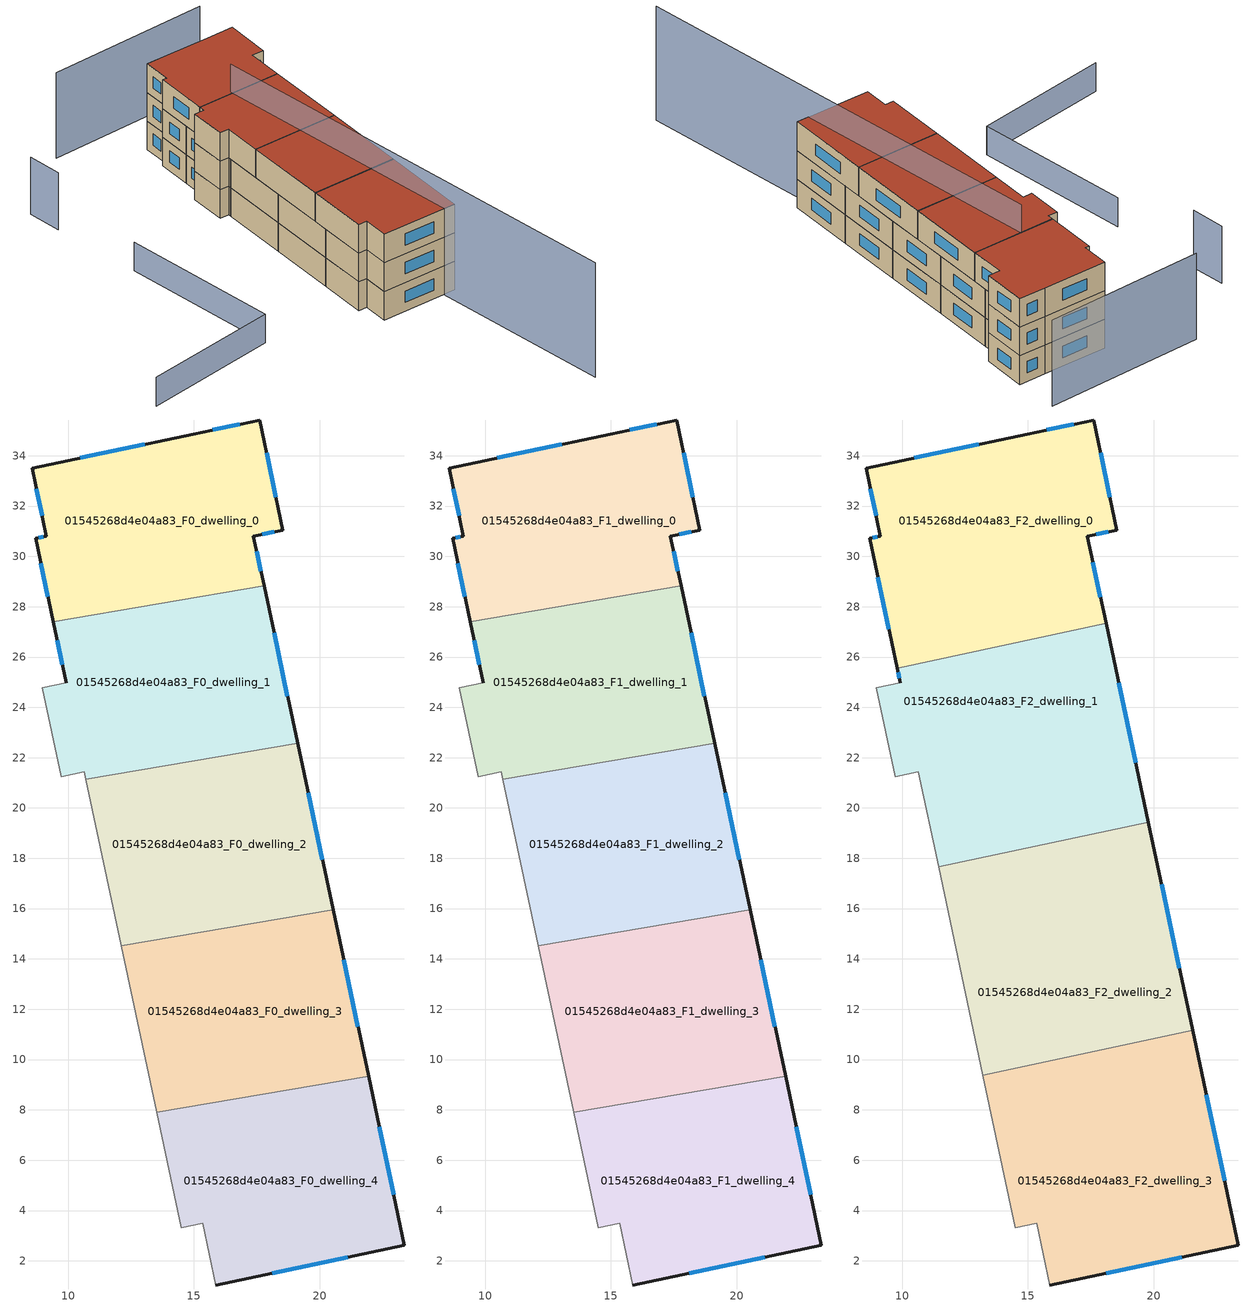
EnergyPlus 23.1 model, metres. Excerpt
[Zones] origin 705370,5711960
01545268d4e04a83_F0_dwelling_0
 floor ground (EU_floor_Construction): 17.61,35.42 18.54,31.05 17.36,30.8 17.79,28.82 9.41,27.4 8.7,30.72 9.14,30.8 8.56,33.51 14.96,34.86 z0
 wall outside (EU_wall_Construction): 17.79,28.82 17.36,30.8 18.54,31.05 17.61,35.42 14.96,34.86 8.56,33.51 9.14,30.8 8.7,30.72 9.41,27.4 z0:3
 wall to 01545268d4e04a83_F0_dwelling_1 (EU_wall_Construction): 9.41,27.4 17.79,28.82 z0:3
 window (EU_Window_Construction): 17.66,29.42 17.49,30.21 / 8.92,29.72 9.2,28.39 / 9.01,30.78 8.83,30.74 / 8.74,32.7 8.97,31.61 / 13.05,34.45 10.48,33.91 / 16.82,35.25 15.76,35.02 / 18.26,32.36 17.89,34.11 / 17.72,30.87 18.19,30.97 z0.9:2.1
01545268d4e04a83_F0_dwelling_1
 floor ground (EU_floor_Construction): 17.79,28.82 19.12,22.58 10.71,21.15 10.64,21.44 9.72,21.25 8.97,24.78 9.92,24.97 9.41,27.4 z0
 wall outside (EU_wall_Construction): 9.41,27.4 9.92,24.97 / 19.12,22.58 17.79,28.82 z0:3
 wall adiabatic (EU_wall_Construction): 9.92,24.97 8.97,24.78 9.72,21.25 10.64,21.44 10.71,21.15 z0:3
 wall to 01545268d4e04a83_F0_dwelling_2 (EU_wall_Construction): 10.71,21.15 19.12,22.58 z0:3
 window (EU_Window_Construction): 9.56,26.67 9.77,25.7 / 18.72,24.45 18.18,26.95 z0.9:2.1
01545268d4e04a83_F0_dwelling_2
 floor ground (EU_floor_Construction): 19.12,22.58 20.53,15.95 12.11,14.52 10.71,21.15 z0
 wall outside (EU_wall_Construction): 20.53,15.95 19.12,22.58 z0:3
 wall to 01545268d4e04a83_F0_dwelling_3 (EU_wall_Construction): 12.11,14.52 20.53,15.95 z0:3
 wall adiabatic (EU_wall_Construction): 10.71,21.15 12.11,14.52 z0:3
 window (EU_Window_Construction): 20.11,17.94 19.54,20.59 z0.9:2.1
01545268d4e04a83_F0_dwelling_3
 floor ground (EU_floor_Construction): 20.53,15.95 21.94,9.33 13.52,7.9 12.11,14.52 z0
 wall outside (EU_wall_Construction): 21.94,9.33 20.53,15.95 z0:3
 wall to 01545268d4e04a83_F0_dwelling_4 (EU_wall_Construction): 13.52,7.9 21.94,9.33 z0:3
 wall adiabatic (EU_wall_Construction): 12.11,14.52 13.52,7.9 z0:3
 window (EU_Window_Construction): 21.52,11.31 20.95,13.97 z0.9:2.1
01545268d4e04a83_F0_dwelling_4
 floor ground (EU_floor_Construction): 21.94,9.33 23.37,2.62 15.87,1.04 15.34,3.5 14.5,3.32 13.52,7.9 z0
 wall outside (EU_wall_Construction): 15.87,1.04 23.37,2.62 21.94,9.33 z0:3
 wall adiabatic (EU_wall_Construction): 13.52,7.9 14.5,3.32 15.34,3.5 15.87,1.04 z0:3
 window (EU_Window_Construction): 22.94,4.63 22.37,7.32 / 18.11,1.51 21.12,2.15 z0.9:2.1
01545268d4e04a83_F1_dwelling_0
 floor to 01545268d4e04a83_F0_dwelling_0 (EU_floor_Construction): 17.61,35.42 18.54,31.05 17.36,30.8 17.79,28.82 9.41,27.4 8.7,30.72 9.14,30.8 8.56,33.51 14.96,34.86 z3
 wall outside (EU_wall_Construction): 17.79,28.82 17.36,30.8 18.54,31.05 17.61,35.42 14.96,34.86 8.56,33.51 9.14,30.8 8.7,30.72 9.41,27.4 z3:6
 wall to 01545268d4e04a83_F1_dwelling_1 (EU_wall_Construction): 9.41,27.4 17.79,28.82 z3:6
 window (EU_Window_Construction): 17.66,29.42 17.49,30.21 / 8.92,29.72 9.2,28.39 / 9.01,30.78 8.83,30.74 / 8.74,32.7 8.97,31.61 / 13.05,34.45 10.48,33.91 / 16.82,35.25 15.76,35.02 / 18.26,32.36 17.89,34.11 / 17.72,30.87 18.19,30.97 z3.9:5.1
01545268d4e04a83_F1_dwelling_1
 floor to 01545268d4e04a83_F0_dwelling_1 (EU_floor_Construction): 17.79,28.82 19.12,22.58 10.71,21.15 10.64,21.44 9.72,21.25 8.97,24.78 9.92,24.97 9.41,27.4 z3
 wall outside (EU_wall_Construction): 9.41,27.4 9.92,24.97 / 19.12,22.58 17.79,28.82 z3:6
 wall adiabatic (EU_wall_Construction): 9.92,24.97 8.97,24.78 9.72,21.25 10.64,21.44 10.71,21.15 z3:6
 wall to 01545268d4e04a83_F1_dwelling_2 (EU_wall_Construction): 10.71,21.15 19.12,22.58 z3:6
 window (EU_Window_Construction): 9.56,26.67 9.77,25.7 / 18.72,24.45 18.18,26.95 z3.9:5.1
01545268d4e04a83_F1_dwelling_2
 floor to 01545268d4e04a83_F0_dwelling_2 (EU_floor_Construction): 19.12,22.58 20.53,15.95 12.11,14.52 10.71,21.15 z3
 wall outside (EU_wall_Construction): 20.53,15.95 19.12,22.58 z3:6
 wall to 01545268d4e04a83_F1_dwelling_3 (EU_wall_Construction): 12.11,14.52 20.53,15.95 z3:6
 wall adiabatic (EU_wall_Construction): 10.71,21.15 12.11,14.52 z3:6
 window (EU_Window_Construction): 20.11,17.94 19.54,20.59 z3.9:5.1
01545268d4e04a83_F1_dwelling_3
 floor to 01545268d4e04a83_F0_dwelling_3 (EU_floor_Construction): 20.53,15.95 21.94,9.33 13.52,7.9 12.11,14.52 z3
 wall outside (EU_wall_Construction): 21.94,9.33 20.53,15.95 z3:6
 wall to 01545268d4e04a83_F1_dwelling_4 (EU_wall_Construction): 13.52,7.9 21.94,9.33 z3:6
 wall adiabatic (EU_wall_Construction): 12.11,14.52 13.52,7.9 z3:6
 window (EU_Window_Construction): 21.52,11.31 20.95,13.97 z3.9:5.1
01545268d4e04a83_F1_dwelling_4
 floor to 01545268d4e04a83_F0_dwelling_4 (EU_floor_Construction): 21.94,9.33 23.37,2.62 15.87,1.04 15.34,3.5 14.5,3.32 13.52,7.9 z3
 wall outside (EU_wall_Construction): 15.87,1.04 23.37,2.62 21.94,9.33 z3:6
 wall adiabatic (EU_wall_Construction): 13.52,7.9 14.5,3.32 15.34,3.5 15.87,1.04 z3:6
 window (EU_Window_Construction): 22.94,4.63 22.37,7.32 / 18.11,1.51 21.12,2.15 z3.9:5.1
01545268d4e04a83_F2_dwelling_0
 floor to 01545268d4e04a83_F1_dwelling_0 (EU_floor_Construction): 17.61,35.42 18.54,31.05 17.36,30.8 17.79,28.82 9.41,27.4 8.7,30.72 9.14,30.8 8.56,33.51 14.96,34.86 z6
 floor to 01545268d4e04a83_F1_dwelling_1 (EU_floor_Construction): 17.79,28.82 18.1,27.33 9.8,25.56 9.41,27.4 z6
 wall outside (EU_wall_Construction): 18.1,27.33 17.36,30.8 18.54,31.05 17.61,35.42 14.96,34.86 8.56,33.51 9.14,30.8 8.7,30.72 9.8,25.56 z6:9
 wall to 01545268d4e04a83_F2_dwelling_1 (EU_wall_Construction): 9.8,25.56 18.1,27.33 z6:9
 window (EU_Window_Construction): 17.88,28.37 17.59,29.76 / 9.03,29.17 9.47,27.1 / 9.01,30.78 8.83,30.74 / 8.74,32.7 8.97,31.61 / 13.05,34.45 10.48,33.91 / 16.82,35.25 15.76,35.02 / 18.26,32.36 17.89,34.11 / 17.72,30.87 18.19,30.97 z6.9:8.1
 roof outside (EU_roof_Construction): 18.1,27.33 17.36,30.8 18.54,31.05 17.61,35.42 14.96,34.86 8.56,33.51 9.14,30.8 8.7,30.72 9.8,25.56 z9
01545268d4e04a83_F2_dwelling_1
 floor to 01545268d4e04a83_F1_dwelling_1 (EU_floor_Construction): 18.1,27.33 19.12,22.58 10.71,21.15 10.64,21.44 9.72,21.25 8.97,24.78 9.92,24.97 9.8,25.56 z6
 floor to 01545268d4e04a83_F1_dwelling_2 (EU_floor_Construction): 19.12,22.58 19.79,19.44 11.45,17.66 10.71,21.15 z6
 wall outside (EU_wall_Construction): 9.8,25.56 9.92,24.97 / 19.79,19.44 18.1,27.33 z6:9
 wall adiabatic (EU_wall_Construction): 9.92,24.97 8.97,24.78 9.72,21.25 10.64,21.44 11.45,17.66 z6:9
 wall to 01545268d4e04a83_F2_dwelling_2 (EU_wall_Construction): 11.45,17.66 19.79,19.44 z6:9
 window (EU_Window_Construction): 9.84,25.39 9.89,25.15 / 19.28,21.8 18.61,24.97 z6.9:8.1
 roof outside (EU_roof_Construction): 19.79,19.44 18.1,27.33 9.8,25.56 9.92,24.97 8.97,24.78 9.72,21.25 10.64,21.44 11.45,17.66 z9
01545268d4e04a83_F2_dwelling_2
 floor to 01545268d4e04a83_F1_dwelling_2 (EU_floor_Construction): 19.79,19.44 20.53,15.95 12.12,14.52 11.45,17.66 z6
 floor to 01545268d4e04a83_F1_dwelling_3 (EU_floor_Construction): 20.53,15.95 21.55,11.16 13.21,9.38 12.12,14.52 z6
 wall outside (EU_wall_Construction): 21.55,11.16 19.79,19.44 z6:9
 wall to 01545268d4e04a83_F2_dwelling_3 (EU_wall_Construction): 13.21,9.38 21.55,11.16 z6:9
 wall adiabatic (EU_wall_Construction): 11.45,17.66 13.21,9.38 z6:9
 window (EU_Window_Construction): 21.02,13.64 20.31,16.96 z6.9:8.1
 roof outside (EU_roof_Construction): 21.55,11.16 19.79,19.44 11.45,17.66 13.21,9.38 z9
01545268d4e04a83_F2_dwelling_3
 floor to 01545268d4e04a83_F1_dwelling_3 (EU_floor_Construction): 21.55,11.16 21.94,9.33 13.52,7.9 13.21,9.38 z6
 floor to 01545268d4e04a83_F1_dwelling_4 (EU_floor_Construction): 21.94,9.33 23.37,2.62 15.87,1.04 15.34,3.5 14.5,3.32 13.52,7.9 z6
 wall outside (EU_wall_Construction): 15.87,1.04 23.37,2.62 21.55,11.16 z6:9
 wall adiabatic (EU_wall_Construction): 13.21,9.38 14.5,3.32 15.34,3.5 15.87,1.04 z6:9
 window (EU_Window_Construction): 22.82,5.18 22.09,8.6 / 18.11,1.51 21.12,2.15 z6.9:8.1
 roof outside (EU_roof_Construction): 23.37,2.62 21.55,11.16 13.21,9.38 14.5,3.32 15.34,3.5 15.87,1.04 z9
shading: 13.2,26.41 28.63,-14.73 z0:12; -0.45,17.16 5.05,2.33 / 5.05,2.33 -7.65,-2.39 z0:3; -4.84,28.9 -3.71,25.68 z0:6; 16.48,39.6 0.85,35.68 z0:9
[Building]
EU S2 Campaign: North Axis=0; Terrain=City; Solar Distribution=FullExterior
[Site:Location]
London: Latitude=51.5; Longitude=-0.5; Time Zone=0; Elevation=25
[SizingPeriod:WeatherFileDays]
AnnualSizingPeriod: Begin Month=1; Begin Day of Month=1; End Month=12; End Day of Month=31; Day of Week for Start Day=Monday; Use Weather File Daylight Saving Period=No; Use Weather File Rain and Snow Indicators=No
[MATERIAL]
EU_InternalMass_Material: Roughness=MediumRough; Thickness=0.1; Conductivity=1; Density=1800; Specific Heat=900; Thermal Absorptance=0.9; Solar Absorptance=0.7; Visible Absorptance=0.7
[MATERIAL:NOMASS] Roughness=MediumRough; Thermal Absorptance=0.9; Solar Absorptance=0.7; Visible Absorptance=0.7
Name | Thermal Resistance
EU_wall_NoMass | 1.04674
EU_roof_NoMass | 4.32442
EU_floor_NoMass | 2.04616
[WINDOWMATERIAL:SIMPLEGLAZINGSYSTEM]
EU_Window_SimpleGlazing: UFactor=4.25843; Solar Heat Gain Coefficient=0.85; Visible Transmittance=0.85
[CONSTRUCTION]
EU_wall_Construction: EU_wall_NoMass
EU_roof_Construction: EU_roof_NoMass
EU_floor_Construction: EU_floor_NoMass
EU_Window_Construction: EU_Window_SimpleGlazing
EU_InternalMass_Construction: EU_InternalMass_Material
[ZONE] Type=1; Multiplier=1; Ceiling Height=autocalculate; Floor Area=autocalculate; Part of Total Floor Area=Yes
Name | Volume
01545268d4e04a83_F0_dwelling_0; 01545268d4e04a83_F1_dwelling_0 | 173.265
01545268d4e04a83_F2_dwelling_0 | 216.584
01545268d4e04a83_F0_dwelling_1; 01545268d4e04a83_F1_dwelling_1 | 173.25
01545268d4e04a83_F2_dwelling_1 | 216.586
01545268d4e04a83_F0_dwelling_2; 01545268d4e04a83_F1_dwelling_2 | 173.29
01545268d4e04a83_F2_dwelling_2 | 216.579
01545268d4e04a83_F0_dwelling_3; 01545268d4e04a83_F1_dwelling_3 | 173.276
01545268d4e04a83_F2_dwelling_3 | 216.577
01545268d4e04a83_F0_dwelling_4; 01545268d4e04a83_F1_dwelling_4 | 173.252
[INTERNALMASS] Construction=EU_InternalMass_Construction
Name | Zone or ZoneList | Surface Area
01545268d4e04a83_F0_dwelling_0_EU_InternalMass | 01545268d4e04a83_F0_dwelling_0 | 57.7552
01545268d4e04a83_F0_dwelling_1_EU_InternalMass | 01545268d4e04a83_F0_dwelling_1 | 57.7501
01545268d4e04a83_F0_dwelling_2_EU_InternalMass | 01545268d4e04a83_F0_dwelling_2 | 57.7632
01545268d4e04a83_F0_dwelling_3_EU_InternalMass | 01545268d4e04a83_F0_dwelling_3 | 57.7587
01545268d4e04a83_F0_dwelling_4_EU_InternalMass | 01545268d4e04a83_F0_dwelling_4 | 57.7508
01545268d4e04a83_F1_dwelling_0_EU_InternalMass | 01545268d4e04a83_F1_dwelling_0 | 57.7552
01545268d4e04a83_F1_dwelling_1_EU_InternalMass | 01545268d4e04a83_F1_dwelling_1 | 57.7501
01545268d4e04a83_F1_dwelling_2_EU_InternalMass | 01545268d4e04a83_F1_dwelling_2 | 57.7632
01545268d4e04a83_F1_dwelling_3_EU_InternalMass | 01545268d4e04a83_F1_dwelling_3 | 57.7587
01545268d4e04a83_F1_dwelling_4_EU_InternalMass | 01545268d4e04a83_F1_dwelling_4 | 57.7508
01545268d4e04a83_F2_dwelling_0_EU_InternalMass | 01545268d4e04a83_F2_dwelling_0 | 72.1948
01545268d4e04a83_F2_dwelling_1_EU_InternalMass | 01545268d4e04a83_F2_dwelling_1 | 72.1951
01545268d4e04a83_F2_dwelling_2_EU_InternalMass | 01545268d4e04a83_F2_dwelling_2 | 72.1934
01545268d4e04a83_F2_dwelling_3_EU_InternalMass | 01545268d4e04a83_F2_dwelling_3 | 72.1926
[OTHEREQUIPMENT] Fuel Type=Electricity; Design Level Calculation Method=Watts/Area; Power per Zone Floor Area=1; Fraction Latent=0; Fraction Radiant=0; Fraction Lost=0; Carbon Dioxide Generation Rate=0; EndUse Subcategory=EU_Step8_InternalGains
Name | Zone or ZoneList or Space or SpaceList | Schedule
EU_Step8_InternalGain_01545268d4e04a83_F0_dwelling_0_f000 | 01545268d4e04a83_F0_dwelling_0 | EU_Step8_GainSchedule_01545268d4e04a83_F0_dwelling_0_f000
EU_Step8_InternalGain_01545268d4e04a83_F0_dwelling_1_f000 | 01545268d4e04a83_F0_dwelling_1 | EU_Step8_GainSchedule_01545268d4e04a83_F0_dwelling_1_f000
EU_Step8_InternalGain_01545268d4e04a83_F0_dwelling_2_f000 | 01545268d4e04a83_F0_dwelling_2 | EU_Step8_GainSchedule_01545268d4e04a83_F0_dwelling_2_f000
EU_Step8_InternalGain_01545268d4e04a83_F0_dwelling_3_f000 | 01545268d4e04a83_F0_dwelling_3 | EU_Step8_GainSchedule_01545268d4e04a83_F0_dwelling_3_f000
EU_Step8_InternalGain_01545268d4e04a83_F0_dwelling_4_f000 | 01545268d4e04a83_F0_dwelling_4 | EU_Step8_GainSchedule_01545268d4e04a83_F0_dwelling_4_f000
EU_Step8_InternalGain_01545268d4e04a83_F1_dwelling_0_f000 | 01545268d4e04a83_F1_dwelling_0 | EU_Step8_GainSchedule_01545268d4e04a83_F1_dwelling_0_f000
EU_Step8_InternalGain_01545268d4e04a83_F1_dwelling_1_f000 | 01545268d4e04a83_F1_dwelling_1 | EU_Step8_GainSchedule_01545268d4e04a83_F1_dwelling_1_f000
EU_Step8_InternalGain_01545268d4e04a83_F1_dwelling_2_f000 | 01545268d4e04a83_F1_dwelling_2 | EU_Step8_GainSchedule_01545268d4e04a83_F1_dwelling_2_f000
EU_Step8_InternalGain_01545268d4e04a83_F1_dwelling_3_f000 | 01545268d4e04a83_F1_dwelling_3 | EU_Step8_GainSchedule_01545268d4e04a83_F1_dwelling_3_f000
EU_Step8_InternalGain_01545268d4e04a83_F1_dwelling_4_f000 | 01545268d4e04a83_F1_dwelling_4 | EU_Step8_GainSchedule_01545268d4e04a83_F1_dwelling_4_f000
EU_Step8_InternalGain_01545268d4e04a83_F2_dwelling_0_f000 | 01545268d4e04a83_F2_dwelling_0 | EU_Step8_GainSchedule_01545268d4e04a83_F2_dwelling_0_f000
EU_Step8_InternalGain_01545268d4e04a83_F2_dwelling_1_f000 | 01545268d4e04a83_F2_dwelling_1 | EU_Step8_GainSchedule_01545268d4e04a83_F2_dwelling_1_f000
EU_Step8_InternalGain_01545268d4e04a83_F2_dwelling_2_f000 | 01545268d4e04a83_F2_dwelling_2 | EU_Step8_GainSchedule_01545268d4e04a83_F2_dwelling_2_f000
EU_Step8_InternalGain_01545268d4e04a83_F2_dwelling_3_f000 | 01545268d4e04a83_F2_dwelling_3 | EU_Step8_GainSchedule_01545268d4e04a83_F2_dwelling_3_f000
[ZONEVENTILATION:DESIGNFLOWRATE] Schedule=EU_AlwaysOn; Design Flow Rate Calculation Method=AirChanges/Hour; Air Changes per Hour=0.488719; Ventilation Type=Natural; Fan Pressure Rise=0; Fan Total Efficiency=1; Constant Term Coefficient=1; Temperature Term Coefficient=0; Velocity Term Coefficient=0; Velocity Squared Term Coefficient=0; Minimum Indoor Temperature=-100; Maximum Indoor Temperature=100; Delta Temperature=-100; Minimum Outdoor Temperature=-100; Maximum Outdoor Temperature=100; Maximum Wind Speed=40
Name | Zone or ZoneList or Space or SpaceList
EU_ConstantAir_01545268d4e04a83_F0_dwelling_0 | 01545268d4e04a83_F0_dwelling_0
EU_ConstantAir_01545268d4e04a83_F0_dwelling_1 | 01545268d4e04a83_F0_dwelling_1
EU_ConstantAir_01545268d4e04a83_F0_dwelling_2 | 01545268d4e04a83_F0_dwelling_2
EU_ConstantAir_01545268d4e04a83_F0_dwelling_3 | 01545268d4e04a83_F0_dwelling_3
EU_ConstantAir_01545268d4e04a83_F0_dwelling_4 | 01545268d4e04a83_F0_dwelling_4
EU_ConstantAir_01545268d4e04a83_F1_dwelling_0 | 01545268d4e04a83_F1_dwelling_0
EU_ConstantAir_01545268d4e04a83_F1_dwelling_1 | 01545268d4e04a83_F1_dwelling_1
EU_ConstantAir_01545268d4e04a83_F1_dwelling_2 | 01545268d4e04a83_F1_dwelling_2
EU_ConstantAir_01545268d4e04a83_F1_dwelling_3 | 01545268d4e04a83_F1_dwelling_3
EU_ConstantAir_01545268d4e04a83_F1_dwelling_4 | 01545268d4e04a83_F1_dwelling_4
EU_ConstantAir_01545268d4e04a83_F2_dwelling_0 | 01545268d4e04a83_F2_dwelling_0
EU_ConstantAir_01545268d4e04a83_F2_dwelling_1 | 01545268d4e04a83_F2_dwelling_1
EU_ConstantAir_01545268d4e04a83_F2_dwelling_2 | 01545268d4e04a83_F2_dwelling_2
EU_ConstantAir_01545268d4e04a83_F2_dwelling_3 | 01545268d4e04a83_F2_dwelling_3
[HVACTEMPLATE:THERMOSTAT] Constant Heating Setpoint=20; Constant Cooling Setpoint=50
EU_HeatOnly_01545268d4e04a83_F0_dwelling_0; EU_HeatOnly_01545268d4e04a83_F0_dwelling_1; EU_HeatOnly_01545268d4e04a83_F0_dwelling_2; EU_HeatOnly_01545268d4e04a83_F0_dwelling_3; EU_HeatOnly_01545268d4e04a83_F0_dwelling_4; EU_HeatOnly_01545268d4e04a83_F1_dwelling_0; EU_HeatOnly_01545268d4e04a83_F1_dwelling_1; EU_HeatOnly_01545268d4e04a83_F1_dwelling_2; EU_HeatOnly_01545268d4e04a83_F1_dwelling_3; EU_HeatOnly_01545268d4e04a83_F1_dwelling_4; EU_HeatOnly_01545268d4e04a83_F2_dwelling_0; EU_HeatOnly_01545268d4e04a83_F2_dwelling_1; EU_HeatOnly_01545268d4e04a83_F2_dwelling_2; EU_HeatOnly_01545268d4e04a83_F2_dwelling_3
[HVACTEMPLATE:ZONE:IDEALLOADSAIRSYSTEM] System Availability Schedule=EU_AlwaysOn; Maximum Heating Supply Air Temperature=50; Minimum Cooling Supply Air Temperature=13; Maximum Heating Supply Air Humidity Ratio=0.0156; Minimum Cooling Supply Air Humidity Ratio=0.0077; Heating Limit=NoLimit; Cooling Limit=NoLimit; Heating Availability Schedule=EU_AlwaysOn; Cooling Availability Schedule=EU_CoolingOff; Dehumidification Control Type=ConstantSensibleHeatRatio; Cooling Sensible Heat Ratio=0.7; Dehumidification Setpoint=60; Humidification Control Type=None; Humidification Setpoint=30; Outdoor Air Method=None; Outdoor Air Flow Rate per Person=0.00944; Outdoor Air Flow Rate per Zone Floor Area=0; Outdoor Air Flow Rate per Zone=0; Demand Controlled Ventilation Type=None; Outdoor Air Economizer Type=NoEconomizer; Heat Recovery Type=None; Sensible Heat Recovery Effectiveness=0.7; Latent Heat Recovery Effectiveness=0.65
Name | Template Thermostat
01545268d4e04a83_F0_dwelling_0 | EU_HeatOnly_01545268d4e04a83_F0_dwelling_0
01545268d4e04a83_F0_dwelling_1 | EU_HeatOnly_01545268d4e04a83_F0_dwelling_1
01545268d4e04a83_F0_dwelling_2 | EU_HeatOnly_01545268d4e04a83_F0_dwelling_2
01545268d4e04a83_F0_dwelling_3 | EU_HeatOnly_01545268d4e04a83_F0_dwelling_3
01545268d4e04a83_F0_dwelling_4 | EU_HeatOnly_01545268d4e04a83_F0_dwelling_4
01545268d4e04a83_F1_dwelling_0 | EU_HeatOnly_01545268d4e04a83_F1_dwelling_0
01545268d4e04a83_F1_dwelling_1 | EU_HeatOnly_01545268d4e04a83_F1_dwelling_1
01545268d4e04a83_F1_dwelling_2 | EU_HeatOnly_01545268d4e04a83_F1_dwelling_2
01545268d4e04a83_F1_dwelling_3 | EU_HeatOnly_01545268d4e04a83_F1_dwelling_3
01545268d4e04a83_F1_dwelling_4 | EU_HeatOnly_01545268d4e04a83_F1_dwelling_4
01545268d4e04a83_F2_dwelling_0 | EU_HeatOnly_01545268d4e04a83_F2_dwelling_0
01545268d4e04a83_F2_dwelling_1 | EU_HeatOnly_01545268d4e04a83_F2_dwelling_1
01545268d4e04a83_F2_dwelling_2 | EU_HeatOnly_01545268d4e04a83_F2_dwelling_2
01545268d4e04a83_F2_dwelling_3 | EU_HeatOnly_01545268d4e04a83_F2_dwelling_3
[SIZING:ZONE] Zone Cooling Design Supply Air Temperature Input Method=SupplyAirTemperature; Zone Cooling Design Supply Air Temperature=13; Zone Heating Design Supply Air Temperature Input Method=SupplyAirTemperature; Zone Heating Design Supply Air Temperature=50; Zone Cooling Design Supply Air Humidity Ratio=0.008; Zone Heating Design Supply Air Humidity Ratio=0.008; Cooling Design Air Flow Method=DesignDay; Cooling Design Air Flow Rate=0; Cooling Minimum Air Flow per Zone Floor Area=0.000762; Cooling Minimum Air Flow=0; Cooling Minimum Air Flow Fraction=0.2; Heating Design Air Flow Method=DesignDay; Heating Design Air Flow Rate=0; Heating Maximum Air Flow per Zone Floor Area=0.002032; Heating Maximum Air Flow=0.141576; Heating Maximum Air Flow Fraction=0.3; Account for Dedicated Outdoor Air System=No; Dedicated Outdoor Air System Control Strategy=NeutralSupplyAir; Dedicated Outdoor Air Low Setpoint Temperature for Design=autosize; Dedicated Outdoor Air High Setpoint Temperature for Design=autosize; Zone Load Sizing Method=Sensible Load Only No Latent Load; Zone Latent Cooling Design Supply Air Humidity Ratio Input Method=HumidityRatioDifference; Zone Cooling Design Supply Air Humidity Ratio Difference=0.005; Zone Latent Heating Design Supply Air Humidity Ratio Input Method=HumidityRatioDifference; Zone Humidification Design Supply Air Humidity Ratio Difference=0.005
01545268d4e04a83_F0_dwelling_0; 01545268d4e04a83_F0_dwelling_1; 01545268d4e04a83_F0_dwelling_2; 01545268d4e04a83_F0_dwelling_3; 01545268d4e04a83_F0_dwelling_4; 01545268d4e04a83_F1_dwelling_0; 01545268d4e04a83_F1_dwelling_1; 01545268d4e04a83_F1_dwelling_2; 01545268d4e04a83_F1_dwelling_3; 01545268d4e04a83_F1_dwelling_4; 01545268d4e04a83_F2_dwelling_0; 01545268d4e04a83_F2_dwelling_1; 01545268d4e04a83_F2_dwelling_2; 01545268d4e04a83_F2_dwelling_3
[SCHEDULE:CONSTANT]
Name | Hourly Value
EU_AlwaysOn | 1
EU_CoolingOff | 0
[SCHEDULE:FILE] Column Number=1; Rows to Skip at Top=0; Number of Hours of Data=8760; Column Separator=Comma; Interpolate to Timestep=No; Minutes per Item=60; Adjust Schedule for Daylight Savings=Yes
Name | File
EU_Step8_GainSchedule_01545268d4e04a83_F0_dwelling_0_f000 | ../../schedules/01545268d4e04a83/01545268d4e04a83_F0_dwelling_0_f000_gain.csv
EU_Step8_GainSchedule_01545268d4e04a83_F0_dwelling_1_f000 | ../../schedules/01545268d4e04a83/01545268d4e04a83_F0_dwelling_1_f000_gain.csv
EU_Step8_GainSchedule_01545268d4e04a83_F0_dwelling_2_f000 | ../../schedules/01545268d4e04a83/01545268d4e04a83_F0_dwelling_2_f000_gain.csv
EU_Step8_GainSchedule_01545268d4e04a83_F0_dwelling_3_f000 | ../../schedules/01545268d4e04a83/01545268d4e04a83_F0_dwelling_3_f000_gain.csv
EU_Step8_GainSchedule_01545268d4e04a83_F0_dwelling_4_f000 | ../../schedules/01545268d4e04a83/01545268d4e04a83_F0_dwelling_4_f000_gain.csv
EU_Step8_GainSchedule_01545268d4e04a83_F1_dwelling_0_f000 | ../../schedules/01545268d4e04a83/01545268d4e04a83_F1_dwelling_0_f000_gain.csv
EU_Step8_GainSchedule_01545268d4e04a83_F1_dwelling_1_f000 | ../../schedules/01545268d4e04a83/01545268d4e04a83_F1_dwelling_1_f000_gain.csv
EU_Step8_GainSchedule_01545268d4e04a83_F1_dwelling_2_f000 | ../../schedules/01545268d4e04a83/01545268d4e04a83_F1_dwelling_2_f000_gain.csv
EU_Step8_GainSchedule_01545268d4e04a83_F1_dwelling_3_f000 | ../../schedules/01545268d4e04a83/01545268d4e04a83_F1_dwelling_3_f000_gain.csv
EU_Step8_GainSchedule_01545268d4e04a83_F1_dwelling_4_f000 | ../../schedules/01545268d4e04a83/01545268d4e04a83_F1_dwelling_4_f000_gain.csv
EU_Step8_GainSchedule_01545268d4e04a83_F2_dwelling_0_f000 | ../../schedules/01545268d4e04a83/01545268d4e04a83_F2_dwelling_0_f000_gain.csv
EU_Step8_GainSchedule_01545268d4e04a83_F2_dwelling_1_f000 | ../../schedules/01545268d4e04a83/01545268d4e04a83_F2_dwelling_1_f000_gain.csv
EU_Step8_GainSchedule_01545268d4e04a83_F2_dwelling_2_f000 | ../../schedules/01545268d4e04a83/01545268d4e04a83_F2_dwelling_2_f000_gain.csv
EU_Step8_GainSchedule_01545268d4e04a83_F2_dwelling_3_f000 | ../../schedules/01545268d4e04a83/01545268d4e04a83_F2_dwelling_3_f000_gain.csv
